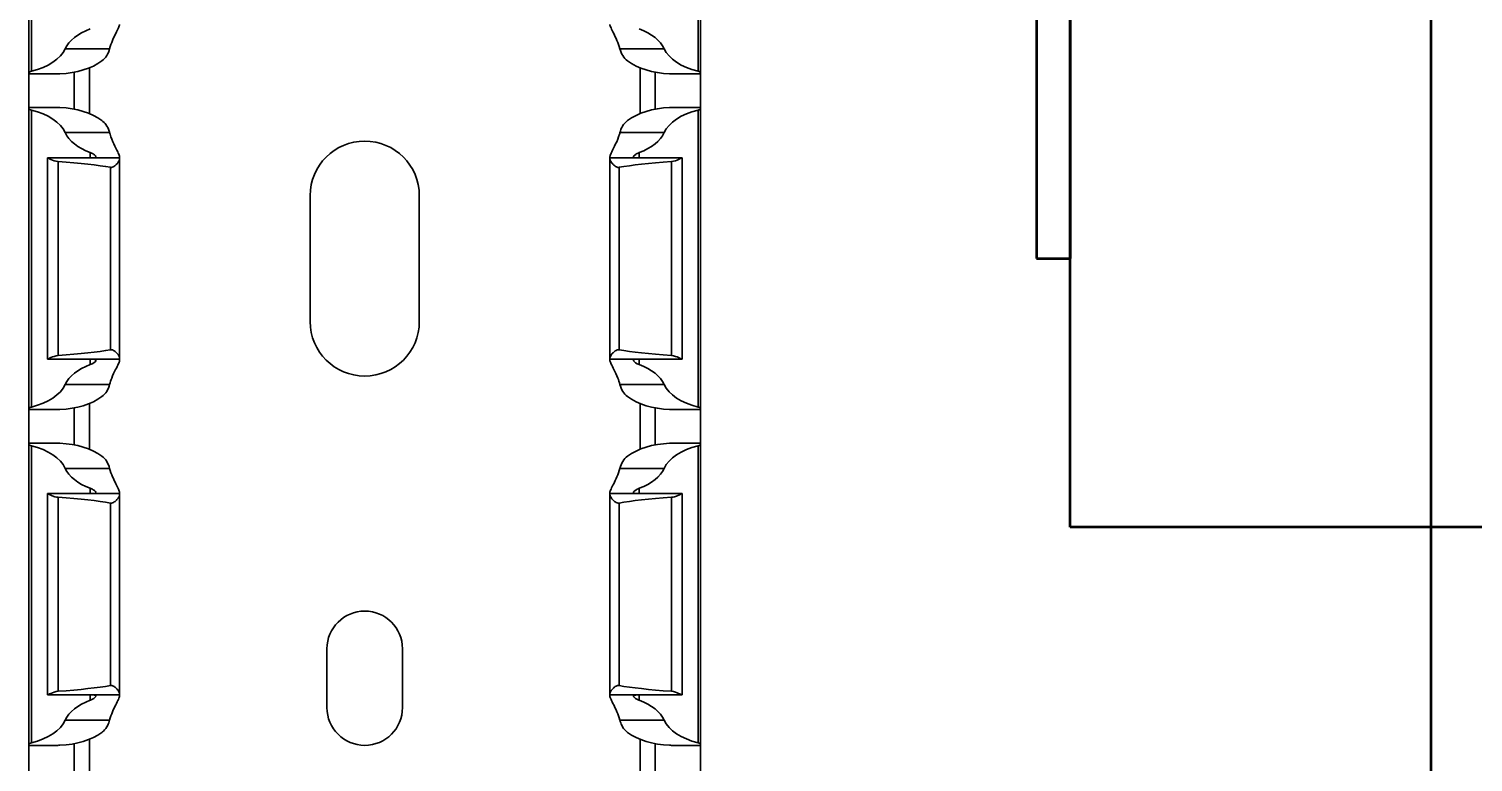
# Model space of a CAD drawing. Header units: millimetres. Extents: x -2573 to 2942, y -1220 to 2800.
# Drawn here: x 1280.5 to 1366.5, y 1510 to 1553.7 of the extents above; entities that cross this region are included whole.
import ezdxf

# ---------------------------------------------------------------- set-up
doc = ezdxf.new("R2010")
doc.units = ezdxf.units.MM

msp = doc.modelspace()

# ---------------------------------------------------------------- linework, layer by layer
at = {"linetype": 'Continuous', "lineweight": 30}
for p, q in [((1280.536, 1568.933), (1280.536, 1551.067)), ((1280.686, 1568.845), (1280.686, 1551.155)), ((1320.386, 1568.845), (1320.386, 1551.155)), ((1320.536, 1568.933), (1320.536, 1551.067)), ((1285.343, 1552.5), (1282.703, 1552.5)), ((1315.729, 1552.5), (1318.369, 1552.5)), ((1280.536, 1551), (1280.536, 1551.067)), ((1280.536, 1551), (1282.267, 1551)), ((1280.536, 1551), (1280.536, 1549)), ((1283.236, 1551.101), (1283.236, 1548.899)), ((1284.136, 1548.638), (1284.136, 1551.362)), ((1316.936, 1548.638), (1316.936, 1551.362)), ((1317.836, 1551.101), (1317.836, 1548.899)), ((1318.805, 1551), (1320.536, 1551)), ((1320.536, 1551), (1320.536, 1551.067)), ((1320.536, 1551), (1320.536, 1549)), ((1282.266, 1549), (1280.536, 1549)), ((1280.536, 1549), (1280.536, 1548.933)), ((1280.536, 1548.933), (1280.536, 1531.067)), ((1320.536, 1549), (1318.806, 1549)), ((1320.536, 1549), (1320.536, 1548.933)), ((1320.536, 1548.933), (1320.536, 1531.067)), ((1280.686, 1548.845), (1280.686, 1531.155)), ((1320.386, 1548.845), (1320.386, 1531.155)), ((1285.343, 1547.5), (1282.703, 1547.5)), ((1315.729, 1547.5), (1318.369, 1547.5)), ((1284.186, 1546.317), (1284.186, 1546)), ((1316.886, 1546.317), (1316.886, 1546)), ((1281.636, 1546), (1281.636, 1534)), ((1281.64, 1546), (1281.636, 1546)), ((1285.936, 1546), (1281.64, 1546)), ((1282.275, 1545.779), (1282.275, 1534.221)), ((1285.936, 1546.057), (1285.936, 1546)), ((1285.936, 1546), (1285.936, 1545.916)), ((1285.936, 1545.916), (1285.936, 1534.084)), ((1315.136, 1546.057), (1315.136, 1546)), ((1315.136, 1546), (1315.136, 1545.916)), ((1315.136, 1546), (1319.433, 1546)), ((1315.136, 1545.916), (1315.136, 1534.084)), ((1318.797, 1545.779), (1318.797, 1534.221)), ((1319.433, 1546), (1319.436, 1546)), ((1319.436, 1534), (1319.436, 1546)), ((1285.393, 1545.436), (1285.393, 1534.564)), ((1315.68, 1545.436), (1315.68, 1534.564)), ((1297.286, 1543.75), (1297.286, 1536.25)), ((1303.786, 1536.25), (1303.786, 1543.75)), ((1281.636, 1534), (1281.64, 1534)), ((1285.936, 1534), (1281.64, 1534)), ((1284.186, 1534), (1284.186, 1533.683)), ((1285.936, 1534.084), (1285.936, 1534)), ((1285.936, 1534), (1285.936, 1533.943)), ((1315.136, 1534.084), (1315.136, 1534)), ((1315.136, 1534), (1319.433, 1534)), ((1315.136, 1534), (1315.136, 1533.943)), ((1316.886, 1534), (1316.886, 1533.683)), ((1319.436, 1534), (1319.433, 1534)), ((1285.343, 1532.5), (1282.703, 1532.5)), ((1315.729, 1532.5), (1318.369, 1532.5)), ((1280.536, 1531), (1280.536, 1531.067)), ((1280.536, 1531), (1282.267, 1531)), ((1280.536, 1531), (1280.536, 1529)), ((1283.236, 1531.101), (1283.236, 1528.899)), ((1284.136, 1528.638), (1284.136, 1531.362)), ((1316.936, 1528.638), (1316.936, 1531.362)), ((1317.836, 1531.101), (1317.836, 1528.899)), ((1318.805, 1531), (1320.536, 1531)), ((1320.536, 1531), (1320.536, 1531.067)), ((1320.536, 1531), (1320.536, 1529)), ((1282.266, 1529), (1280.536, 1529)), ((1280.536, 1529), (1280.536, 1528.933)), ((1280.536, 1528.933), (1280.536, 1511.067)), ((1280.686, 1528.845), (1280.686, 1511.155)), ((1320.536, 1529), (1318.806, 1529)), ((1320.386, 1528.845), (1320.386, 1511.155)), ((1320.536, 1529), (1320.536, 1528.933)), ((1320.536, 1528.933), (1320.536, 1511.067)), ((1285.343, 1527.5), (1282.703, 1527.5)), ((1315.729, 1527.5), (1318.369, 1527.5)), ((1281.636, 1526), (1281.636, 1514)), ((1281.64, 1526), (1281.636, 1526)), ((1285.936, 1526), (1281.64, 1526)), ((1282.275, 1525.779), (1282.275, 1514.221)), ((1284.186, 1526.317), (1284.186, 1526)), ((1285.936, 1526.057), (1285.936, 1526)), ((1285.936, 1526), (1285.936, 1525.916)), ((1285.936, 1525.916), (1285.936, 1514.084)), ((1315.136, 1526.057), (1315.136, 1526)), ((1315.136, 1526), (1315.136, 1525.916)), ((1315.136, 1526), (1319.433, 1526)), ((1315.136, 1525.916), (1315.136, 1514.084)), ((1316.886, 1526.317), (1316.886, 1526)), ((1318.797, 1525.779), (1318.797, 1514.221)), ((1319.433, 1526), (1319.436, 1526)), ((1319.436, 1514), (1319.436, 1526)), ((1285.393, 1525.436), (1285.393, 1514.564)), ((1315.68, 1525.436), (1315.68, 1514.564)), ((1298.286, 1516.75), (1298.286, 1513.25)), ((1302.786, 1513.25), (1302.786, 1516.75)), ((1281.636, 1514), (1281.64, 1514)), ((1285.936, 1514), (1281.64, 1514)), ((1284.186, 1514), (1284.186, 1513.683)), ((1285.936, 1514.084), (1285.936, 1514)), ((1285.936, 1514), (1285.936, 1513.943)), ((1315.136, 1514.084), (1315.136, 1514)), ((1315.136, 1514), (1319.433, 1514)), ((1315.136, 1514), (1315.136, 1513.943)), ((1316.886, 1514), (1316.886, 1513.683)), ((1319.436, 1514), (1319.433, 1514)), ((1285.343, 1512.5), (1282.703, 1512.5)), ((1315.729, 1512.5), (1318.369, 1512.5)), ((1280.536, 1511), (1280.536, 1511.067)), ((1283.236, 1511.101), (1283.236, 1508.899)), ((1284.136, 1508.638), (1284.136, 1511.362)), ((1316.936, 1508.638), (1316.936, 1511.362)), ((1317.836, 1511.101), (1317.836, 1508.899)), ((1320.536, 1511), (1320.536, 1511.067)), ((1280.536, 1511), (1282.267, 1511)), ((1280.536, 1511), (1280.536, 1509)), ((1318.805, 1511), (1320.536, 1511)), ((1320.536, 1511), (1320.536, 1509))]:
    msp.add_line(p, q, dxfattribs=at)
at = {"lineweight": 50}
msp.add_line((1340.536, 1540), (1342.536, 1540), dxfattribs=at)
msp.add_lwpolyline([(1280.536, 1650), (2025.536, 1650), (2025.536, 480), (1280.536, 480)], close=True)
for points in [[(1365.536, 1570), (1340.536, 1570), (1340.536, 1540)], [(1365.536, 1568), (1342.536, 1568), (1342.536, 1540)]]:
    msp.add_lwpolyline(points, dxfattribs=at)
for points in [[(1342.536, 1524), (1342.536, 1568), (1825.536, 1568), (1825.536, 1524)], [(1804.036, 1348), (1364.036, 1348), (1364.036, 1568), (1804.036, 1568)]]:
    msp.add_lwpolyline(points, close=True, dxfattribs=at)
at = {"linetype": 'Continuous', "lineweight": 30}
for centre, radius, start, end in [((1300.536, 1543.75), 3.25, 0, 180), ((1300.536, 1536.25), 3.25, 180, 0), ((1300.536, 1516.75), 2.25, 0, 180), ((1300.536, 1513.25), 2.25, 180, 0)]:
    msp.add_arc(centre, radius, start, end, dxfattribs=at)
for centre, major_axis, ratio, start_param, end_param in [((1286.057, 1552), (-3.464, 0), 0.57735, 5.282988, 6.030505), ((1315.015, 1552), (-3.464, 0), 0.57735, 3.394273, 4.14179), ((1279.349, 1553), (-3.464, 0), 0.57735, 1.96708, 2.888912), ((1321.723, 1553), (-3.464, 0), 0.57735, 0.25268, 1.174513), ((1282.149, 1553), (-3.464, 0), 0.57735, 1.6393, 2.48183), ((1318.923, 1553), (-3.464, 0), 0.57735, 0.659763, 1.502293), ((1282.149, 1547), (-3.464, 0), 0.57735, 3.801355, 4.643885), ((1318.923, 1547), (-3.464, 0), 0.57735, 4.780893, 5.623423), ((1279.349, 1547), (-3.464, 0), 0.57735, 3.394273, 4.316105), ((1321.723, 1547), (-3.464, 0), 0.57735, 5.108673, 6.030505), ((1286.057, 1548), (-3.464, 0), 0.57735, 0.25268, 1.000198), ((1315.015, 1548), (-3.464, 0), 0.57735, 2.141395, 2.888912), ((1275.106, 1545), (-11.43, 0), 0.087489, 3.592619, 4.034359), ((1325.967, 1545), (-11.43, 0), 0.087489, 5.390419, 5.832158), ((1275.106, 1535), (-11.43, 0), 0.087489, 2.248826, 2.690566), ((1325.967, 1535), (-11.43, 0), 0.087489, 0.451027, 0.892766), ((1286.057, 1532), (-3.464, 0), 0.57735, 5.282988, 6.030505), ((1315.015, 1532), (-3.464, 0), 0.57735, 3.394273, 4.14179), ((1279.349, 1533), (-3.464, 0), 0.57735, 1.96708, 2.888912), ((1282.149, 1533), (-3.464, 0), 0.57735, 1.6393, 2.48183), ((1318.923, 1533), (-3.464, 0), 0.57735, 0.659763, 1.502293), ((1321.723, 1533), (-3.464, 0), 0.57735, 0.25268, 1.174513), ((1279.349, 1527), (-3.464, 0), 0.57735, 3.394273, 4.316105), ((1282.149, 1527), (-3.464, 0), 0.57735, 3.801355, 4.643885), ((1318.923, 1527), (-3.464, 0), 0.57735, 4.780893, 5.623423), ((1321.723, 1527), (-3.464, 0), 0.57735, 5.108673, 6.030505), ((1286.057, 1528), (-3.464, 0), 0.57735, 0.25268, 1.000198), ((1315.015, 1528), (-3.464, 0), 0.57735, 2.141395, 2.888912), ((1275.106, 1525), (-11.43, 0), 0.087489, 3.592619, 4.034359), ((1325.967, 1525), (-11.43, 0), 0.087489, 5.390419, 5.832158), ((1275.106, 1515), (-11.43, 0), 0.087489, 2.248826, 2.690566), ((1325.967, 1515), (-11.43, 0), 0.087489, 0.451027, 0.892766), ((1286.057, 1512), (-3.464, 0), 0.57735, 5.282988, 6.030505), ((1315.015, 1512), (-3.464, 0), 0.57735, 3.394273, 4.14179), ((1279.349, 1513), (-3.464, 0), 0.57735, 1.96708, 2.888912), ((1321.723, 1513), (-3.464, 0), 0.57735, 0.25268, 1.174513), ((1282.149, 1513), (-3.464, 0), 0.57735, 1.6393, 2.48183), ((1318.923, 1513), (-3.464, 0), 0.57735, 0.659763, 1.502293)]:
    msp.add_ellipse(centre, major_axis=major_axis, ratio=ratio, start_param=start_param, end_param=end_param, dxfattribs=at)
for points, knots in [([(1285.936, 1553.943), (1285.936, 1553.921), (1285.93, 1553.892), (1285.908, 1553.823), (1285.892, 1553.783), (1285.831, 1553.646), (1285.775, 1553.536), (1285.649, 1553.285), (1285.581, 1553.146), (1285.45, 1552.842), (1285.387, 1552.676), (1285.343, 1552.5)], [0, 0, 0, 0, 0.125, 0.125, 0.25, 0.25, 0.5, 0.5, 0.75, 0.75, 1, 1, 1, 1]), ([(1315.136, 1553.943), (1315.136, 1553.921), (1315.142, 1553.892), (1315.165, 1553.823), (1315.181, 1553.783), (1315.241, 1553.646), (1315.297, 1553.536), (1315.423, 1553.285), (1315.492, 1553.146), (1315.623, 1552.842), (1315.685, 1552.676), (1315.729, 1552.5)], [0, 0, 0, 0, 0.125, 0.125, 0.25, 0.25, 0.5, 0.5, 0.75, 0.75, 1, 1, 1, 1]), ([(1285.343, 1552.5), (1285.306, 1552.352), (1285.25, 1552.212), (1285.098, 1551.966), (1285.001, 1551.86), (1284.886, 1551.774)], [0, 0, 0, 0, 0.5, 0.5, 1, 1, 1, 1]), ([(1315.729, 1552.5), (1315.766, 1552.352), (1315.822, 1552.212), (1315.974, 1551.966), (1316.071, 1551.86), (1316.186, 1551.774)], [0, 0, 0, 0, 0.5, 0.5, 1, 1, 1, 1]), ([(1280.536, 1551.067), (1280.536, 1551.081), (1280.55, 1551.097), (1280.602, 1551.128), (1280.64, 1551.144), (1280.686, 1551.155)], [0, 0, 0, 0, 0.5, 0.5, 1, 1, 1, 1]), ([(1282.386, 1551.005), (1282.374, 1551.004), (1282.334, 1551.003), (1282.289, 1551), (1282.272, 1551), (1282.267, 1551.001)], [0, 0, 0, 0, 0.232475, 0.777062, 1, 1, 1, 1]), ([(1318.686, 1551.005), (1318.698, 1551.004), (1318.738, 1551.003), (1318.784, 1551), (1318.801, 1551), (1318.805, 1551.001)], [0, 0, 0, 0, 0.232475, 0.777062, 1, 1, 1, 1]), ([(1320.536, 1551.067), (1320.536, 1551.081), (1320.522, 1551.097), (1320.47, 1551.128), (1320.433, 1551.144), (1320.386, 1551.155)], [0, 0, 0, 0, 0.5, 0.5, 1, 1, 1, 1]), ([(1280.686, 1548.845), (1280.676, 1548.848), (1280.639, 1548.857), (1280.585, 1548.88), (1280.543, 1548.909), (1280.538, 1548.926), (1280.536, 1548.933)], [0, 0, 0, 0, 0.111557, 0.417137, 0.745128, 1, 1, 1, 1]), ([(1282.266, 1549), (1282.277, 1549), (1282.301, 1548.999), (1282.35, 1548.997), (1282.383, 1548.995), (1282.386, 1548.995)], [0, 0, 0, 0, 0.388498, 0.929496, 1, 1, 1, 1]), ([(1318.806, 1549), (1318.796, 1549), (1318.771, 1548.999), (1318.722, 1548.997), (1318.69, 1548.995), (1318.686, 1548.995)], [0, 0, 0, 0, 0.388498, 0.929496, 1, 1, 1, 1]), ([(1320.386, 1548.845), (1320.396, 1548.848), (1320.434, 1548.857), (1320.488, 1548.88), (1320.529, 1548.909), (1320.534, 1548.926), (1320.536, 1548.933)], [0, 0, 0, 0, 0.111557, 0.417137, 0.745128, 1, 1, 1, 1]), ([(1284.886, 1548.226), (1284.971, 1548.15), (1285.161, 1547.981), (1285.287, 1547.708), (1285.335, 1547.532), (1285.343, 1547.5)], [0, 0, 0, 0, 0.3988963, 0.8904368, 1, 1, 1, 1]), ([(1316.186, 1548.226), (1316.101, 1548.15), (1315.912, 1547.981), (1315.786, 1547.708), (1315.738, 1547.532), (1315.729, 1547.5)], [0, 0, 0, 0, 0.3988963, 0.8904368, 1, 1, 1, 1]), ([(1285.343, 1547.5), (1285.351, 1547.471), (1285.416, 1547.226), (1285.6, 1546.802), (1285.829, 1546.364), (1285.928, 1546.139), (1285.935, 1546.073), (1285.936, 1546.057)], [0, 0, 0, 0, 0.041607, 0.350972, 0.668862, 0.916879, 1, 1, 1, 1]), ([(1315.729, 1547.5), (1315.722, 1547.471), (1315.657, 1547.226), (1315.472, 1546.802), (1315.244, 1546.364), (1315.144, 1546.139), (1315.138, 1546.073), (1315.136, 1546.057)], [0, 0, 0, 0, 0.041607, 0.350972, 0.668862, 0.916879, 1, 1, 1, 1]), ([(1284.351, 1546), (1284.388, 1546.001), (1284.472, 1546.003), (1284.538, 1546.027), (1284.54, 1546.082), (1284.47, 1546.161), (1284.348, 1546.248), (1284.234, 1546.297), (1284.186, 1546.317)], [0, 0, 0, 0, 0.134581, 0.311258, 0.484401, 0.663816, 0.85954, 1, 1, 1, 1]), ([(1316.721, 1546), (1316.685, 1546.001), (1316.601, 1546.003), (1316.535, 1546.027), (1316.533, 1546.082), (1316.603, 1546.161), (1316.725, 1546.248), (1316.839, 1546.297), (1316.886, 1546.317)], [0, 0, 0, 0, 0.134581, 0.311258, 0.484401, 0.663816, 0.85954, 1, 1, 1, 1]), ([(1282.275, 1545.779), (1282.109, 1545.791), (1281.959, 1545.85), (1281.79, 1545.929), (1281.743, 1545.954), (1281.672, 1545.989), (1281.648, 1546), (1281.64, 1546)], [0, 0, 0, 0, 0.5, 0.5, 0.75, 0.75, 1, 1, 1, 1]), ([(1285.936, 1545.916), (1285.932, 1545.892), (1285.922, 1545.834), (1285.837, 1545.706), (1285.723, 1545.577), (1285.607, 1545.485), (1285.515, 1545.44), (1285.442, 1545.429), (1285.405, 1545.434), (1285.393, 1545.436)], [0, 0, 0, 0, 0.163839, 0.401478, 0.643547, 0.778474, 0.884702, 0.962577, 1, 1, 1, 1]), ([(1315.136, 1545.916), (1315.141, 1545.892), (1315.151, 1545.834), (1315.235, 1545.706), (1315.35, 1545.577), (1315.466, 1545.485), (1315.558, 1545.44), (1315.631, 1545.429), (1315.668, 1545.434), (1315.68, 1545.436)], [0, 0, 0, 0, 0.163839, 0.401478, 0.643547, 0.778474, 0.884702, 0.962577, 1, 1, 1, 1]), ([(1318.797, 1545.779), (1318.964, 1545.791), (1319.114, 1545.85), (1319.283, 1545.929), (1319.33, 1545.954), (1319.401, 1545.989), (1319.424, 1546), (1319.433, 1546)], [0, 0, 0, 0, 0.5, 0.5, 0.75, 0.75, 1, 1, 1, 1]), ([(1285.393, 1534.564), (1285.433, 1534.571), (1285.475, 1534.568), (1285.552, 1534.543), (1285.587, 1534.524), (1285.684, 1534.458), (1285.736, 1534.406), (1285.827, 1534.303), (1285.865, 1534.252), (1285.92, 1534.159), (1285.936, 1534.117), (1285.936, 1534.084)], [0, 0, 0, 0, 0.125, 0.125, 0.25, 0.25, 0.5, 0.5, 0.75, 0.75, 1, 1, 1, 1]), ([(1315.68, 1534.564), (1315.64, 1534.571), (1315.598, 1534.568), (1315.52, 1534.543), (1315.485, 1534.524), (1315.389, 1534.458), (1315.337, 1534.406), (1315.245, 1534.303), (1315.208, 1534.252), (1315.153, 1534.159), (1315.136, 1534.117), (1315.136, 1534.084)], [0, 0, 0, 0, 0.125, 0.125, 0.25, 0.25, 0.5, 0.5, 0.75, 0.75, 1, 1, 1, 1]), ([(1281.64, 1534), (1281.648, 1534), (1281.672, 1534.011), (1281.742, 1534.046), (1281.79, 1534.071), (1281.959, 1534.15), (1282.109, 1534.209), (1282.275, 1534.221)], [0, 0, 0, 0, 0.25, 0.25, 0.5, 0.5, 1, 1, 1, 1]), ([(1284.186, 1533.683), (1284.365, 1533.75), (1284.49, 1533.846), (1284.544, 1533.941), (1284.539, 1533.966), (1284.48, 1533.995), (1284.425, 1534), (1284.351, 1534)], [0, 0, 0, 0, 0.5, 0.5, 0.75, 0.75, 1, 1, 1, 1]), ([(1285.936, 1533.943), (1285.936, 1533.933), (1285.932, 1533.882), (1285.869, 1533.721), (1285.696, 1533.377), (1285.484, 1532.96), (1285.382, 1532.628), (1285.343, 1532.5)], [0, 0, 0, 0, 0.051352, 0.271584, 0.516001, 0.812731, 1, 1, 1, 1]), ([(1315.136, 1533.943), (1315.137, 1533.933), (1315.14, 1533.882), (1315.204, 1533.721), (1315.377, 1533.377), (1315.589, 1532.96), (1315.69, 1532.628), (1315.729, 1532.5)], [0, 0, 0, 0, 0.051352, 0.271584, 0.516001, 0.812731, 1, 1, 1, 1]), ([(1316.886, 1533.683), (1316.707, 1533.75), (1316.583, 1533.846), (1316.529, 1533.941), (1316.534, 1533.966), (1316.593, 1533.995), (1316.647, 1534), (1316.721, 1534)], [0, 0, 0, 0, 0.5, 0.5, 0.75, 0.75, 1, 1, 1, 1]), ([(1319.433, 1534), (1319.425, 1534), (1319.401, 1534.011), (1319.33, 1534.046), (1319.282, 1534.071), (1319.114, 1534.15), (1318.964, 1534.209), (1318.797, 1534.221)], [0, 0, 0, 0, 0.25, 0.25, 0.5, 0.5, 1, 1, 1, 1]), ([(1285.343, 1532.5), (1285.306, 1532.352), (1285.25, 1532.212), (1285.098, 1531.966), (1285.001, 1531.86), (1284.886, 1531.774)], [0, 0, 0, 0, 0.5, 0.5, 1, 1, 1, 1]), ([(1315.729, 1532.5), (1315.766, 1532.352), (1315.822, 1532.212), (1315.974, 1531.966), (1316.071, 1531.86), (1316.186, 1531.774)], [0, 0, 0, 0, 0.5, 0.5, 1, 1, 1, 1]), ([(1280.536, 1531.067), (1280.54, 1531.077), (1280.547, 1531.096), (1280.601, 1531.13), (1280.658, 1531.147), (1280.686, 1531.155)], [0, 0, 0, 0, 0.335271, 0.670327, 1, 1, 1, 1]), ([(1282.386, 1531.005), (1282.374, 1531.004), (1282.334, 1531.003), (1282.289, 1531), (1282.272, 1531), (1282.267, 1531.001)], [0, 0, 0, 0, 0.2324762, 0.7770617, 1, 1, 1, 1]), ([(1318.686, 1531.005), (1318.698, 1531.004), (1318.738, 1531.003), (1318.784, 1531), (1318.801, 1531), (1318.805, 1531.001)], [0, 0, 0, 0, 0.2324762, 0.7770617, 1, 1, 1, 1]), ([(1320.536, 1531.067), (1320.533, 1531.077), (1320.525, 1531.096), (1320.472, 1531.13), (1320.415, 1531.147), (1320.386, 1531.155)], [0, 0, 0, 0, 0.335271, 0.670327, 1, 1, 1, 1]), ([(1280.686, 1528.845), (1280.64, 1528.856), (1280.602, 1528.872), (1280.55, 1528.903), (1280.536, 1528.919), (1280.536, 1528.933)], [0, 0, 0, 0, 0.5, 0.5, 1, 1, 1, 1]), ([(1282.266, 1529), (1282.277, 1529), (1282.301, 1528.999), (1282.35, 1528.997), (1282.383, 1528.995), (1282.386, 1528.995)], [0, 0, 0, 0, 0.388499, 0.929496, 1, 1, 1, 1]), ([(1318.806, 1529), (1318.796, 1529), (1318.771, 1528.999), (1318.722, 1528.997), (1318.69, 1528.995), (1318.686, 1528.995)], [0, 0, 0, 0, 0.388499, 0.929496, 1, 1, 1, 1]), ([(1320.386, 1528.845), (1320.432, 1528.856), (1320.47, 1528.872), (1320.522, 1528.903), (1320.536, 1528.919), (1320.536, 1528.933)], [0, 0, 0, 0, 0.5, 0.5, 1, 1, 1, 1]), ([(1284.886, 1528.226), (1285.001, 1528.141), (1285.098, 1528.035), (1285.25, 1527.788), (1285.306, 1527.649), (1285.343, 1527.5)], [0, 0, 0, 0, 0.5, 0.5, 1, 1, 1, 1]), ([(1285.343, 1527.5), (1285.388, 1527.323), (1285.45, 1527.158), (1285.581, 1526.854), (1285.65, 1526.713), (1285.775, 1526.464), (1285.832, 1526.353), (1285.892, 1526.217), (1285.908, 1526.177), (1285.93, 1526.108), (1285.936, 1526.079), (1285.936, 1526.057)], [0, 0, 0, 0, 0.25, 0.25, 0.5, 0.5, 0.75, 0.75, 0.875, 0.875, 1, 1, 1, 1]), ([(1315.729, 1527.5), (1315.685, 1527.323), (1315.623, 1527.158), (1315.492, 1526.854), (1315.422, 1526.713), (1315.298, 1526.464), (1315.241, 1526.353), (1315.181, 1526.217), (1315.165, 1526.177), (1315.142, 1526.108), (1315.136, 1526.079), (1315.136, 1526.057)], [0, 0, 0, 0, 0.25, 0.25, 0.5, 0.5, 0.75, 0.75, 0.875, 0.875, 1, 1, 1, 1]), ([(1316.186, 1528.226), (1316.072, 1528.141), (1315.975, 1528.035), (1315.822, 1527.788), (1315.766, 1527.649), (1315.729, 1527.5)], [0, 0, 0, 0, 0.5, 0.5, 1, 1, 1, 1]), ([(1282.275, 1525.779), (1282.271, 1525.779), (1282.206, 1525.784), (1282.062, 1525.812), (1281.874, 1525.887), (1281.728, 1525.961), (1281.658, 1525.997), (1281.644, 1525.999), (1281.64, 1526)], [0, 0, 0, 0, 0.012018, 0.198653, 0.447303, 0.698712, 0.909615, 1, 1, 1, 1]), ([(1284.351, 1526), (1284.388, 1526.001), (1284.472, 1526.003), (1284.538, 1526.027), (1284.54, 1526.082), (1284.47, 1526.161), (1284.348, 1526.248), (1284.234, 1526.297), (1284.186, 1526.317)], [0, 0, 0, 0, 0.1345814, 0.3112613, 0.4843992, 0.6638152, 0.8595471, 1, 1, 1, 1]), ([(1285.936, 1525.916), (1285.936, 1525.883), (1285.919, 1525.841), (1285.865, 1525.748), (1285.827, 1525.697), (1285.736, 1525.594), (1285.683, 1525.542), (1285.587, 1525.476), (1285.552, 1525.456), (1285.475, 1525.432), (1285.433, 1525.429), (1285.393, 1525.436)], [0, 0, 0, 0, 0.25, 0.25, 0.5, 0.5, 0.75, 0.75, 0.875, 0.875, 1, 1, 1, 1]), ([(1315.136, 1525.916), (1315.136, 1525.883), (1315.153, 1525.841), (1315.208, 1525.748), (1315.246, 1525.697), (1315.336, 1525.594), (1315.39, 1525.542), (1315.486, 1525.476), (1315.52, 1525.456), (1315.598, 1525.432), (1315.64, 1525.429), (1315.68, 1525.436)], [0, 0, 0, 0, 0.25, 0.25, 0.5, 0.5, 0.75, 0.75, 0.875, 0.875, 1, 1, 1, 1]), ([(1316.721, 1526), (1316.685, 1526.001), (1316.601, 1526.003), (1316.535, 1526.027), (1316.533, 1526.082), (1316.603, 1526.161), (1316.725, 1526.248), (1316.839, 1526.297), (1316.886, 1526.317)], [0, 0, 0, 0, 0.1345814, 0.3112613, 0.4843992, 0.6638152, 0.8595471, 1, 1, 1, 1]), ([(1318.797, 1525.779), (1318.801, 1525.779), (1318.867, 1525.784), (1319.01, 1525.812), (1319.199, 1525.887), (1319.345, 1525.961), (1319.415, 1525.997), (1319.429, 1525.999), (1319.433, 1526)], [0, 0, 0, 0, 0.012018, 0.198653, 0.447303, 0.698712, 0.909615, 1, 1, 1, 1]), ([(1285.393, 1514.564), (1285.41, 1514.566), (1285.452, 1514.571), (1285.532, 1514.554), (1285.648, 1514.49), (1285.775, 1514.369), (1285.882, 1514.231), (1285.932, 1514.135), (1285.935, 1514.095), (1285.936, 1514.084)], [0, 0, 0, 0, 0.0525601, 0.1305048, 0.2478603, 0.4694588, 0.712396, 0.9207594, 1, 1, 1, 1]), ([(1315.68, 1514.564), (1315.663, 1514.566), (1315.621, 1514.571), (1315.54, 1514.554), (1315.424, 1514.49), (1315.298, 1514.369), (1315.19, 1514.231), (1315.141, 1514.135), (1315.137, 1514.095), (1315.136, 1514.084)], [0, 0, 0, 0, 0.0525601, 0.1305048, 0.2478603, 0.4694588, 0.712396, 0.9207594, 1, 1, 1, 1]), ([(1281.64, 1514), (1281.648, 1514), (1281.672, 1514.011), (1281.742, 1514.046), (1281.79, 1514.071), (1281.959, 1514.15), (1282.109, 1514.209), (1282.275, 1514.221)], [0, 0, 0, 0, 0.25, 0.25, 0.5, 0.5, 1, 1, 1, 1]), ([(1284.186, 1513.683), (1284.208, 1513.692), (1284.292, 1513.725), (1284.42, 1513.799), (1284.527, 1513.893), (1284.548, 1513.963), (1284.486, 1513.996), (1284.394, 1513.999), (1284.351, 1514)], [0, 0, 0, 0, 0.061395, 0.243196, 0.449456, 0.653587, 0.8381, 1, 1, 1, 1]), ([(1285.936, 1513.943), (1285.936, 1513.921), (1285.93, 1513.892), (1285.908, 1513.823), (1285.892, 1513.783), (1285.831, 1513.646), (1285.775, 1513.536), (1285.649, 1513.285), (1285.581, 1513.146), (1285.45, 1512.842), (1285.387, 1512.676), (1285.343, 1512.5)], [0, 0, 0, 0, 0.125, 0.125, 0.25, 0.25, 0.5, 0.5, 0.75, 0.75, 1, 1, 1, 1]), ([(1315.136, 1513.943), (1315.136, 1513.921), (1315.142, 1513.892), (1315.165, 1513.823), (1315.181, 1513.783), (1315.241, 1513.646), (1315.297, 1513.536), (1315.423, 1513.285), (1315.492, 1513.146), (1315.623, 1512.842), (1315.685, 1512.676), (1315.729, 1512.5)], [0, 0, 0, 0, 0.125, 0.125, 0.25, 0.25, 0.5, 0.5, 0.75, 0.75, 1, 1, 1, 1]), ([(1316.886, 1513.683), (1316.865, 1513.692), (1316.78, 1513.725), (1316.652, 1513.799), (1316.546, 1513.893), (1316.525, 1513.963), (1316.586, 1513.996), (1316.678, 1513.999), (1316.721, 1514)], [0, 0, 0, 0, 0.061395, 0.243196, 0.449456, 0.653587, 0.8381, 1, 1, 1, 1]), ([(1319.433, 1514), (1319.425, 1514), (1319.401, 1514.011), (1319.33, 1514.046), (1319.282, 1514.071), (1319.114, 1514.15), (1318.964, 1514.209), (1318.797, 1514.221)], [0, 0, 0, 0, 0.25, 0.25, 0.5, 0.5, 1, 1, 1, 1]), ([(1285.343, 1512.5), (1285.311, 1512.395), (1285.232, 1512.143), (1285.057, 1511.909), (1284.915, 1511.797), (1284.886, 1511.774)], [0, 0, 0, 0, 0.3619615, 0.872611, 1, 1, 1, 1]), ([(1315.729, 1512.5), (1315.762, 1512.395), (1315.84, 1512.143), (1316.015, 1511.909), (1316.158, 1511.797), (1316.186, 1511.774)], [0, 0, 0, 0, 0.3619615, 0.872611, 1, 1, 1, 1]), ([(1280.536, 1511.067), (1280.536, 1511.081), (1280.55, 1511.097), (1280.602, 1511.128), (1280.64, 1511.144), (1280.686, 1511.155)], [0, 0, 0, 0, 0.5, 0.5, 1, 1, 1, 1]), ([(1320.536, 1511.067), (1320.536, 1511.081), (1320.522, 1511.097), (1320.47, 1511.128), (1320.433, 1511.144), (1320.386, 1511.155)], [0, 0, 0, 0, 0.5, 0.5, 1, 1, 1, 1]), ([(1282.386, 1511.005), (1282.374, 1511.004), (1282.334, 1511.003), (1282.289, 1511), (1282.272, 1511), (1282.267, 1511.001)], [0, 0, 0, 0, 0.232471, 0.777061, 1, 1, 1, 1]), ([(1318.686, 1511.005), (1318.698, 1511.004), (1318.738, 1511.003), (1318.784, 1511), (1318.801, 1511), (1318.805, 1511.001)], [0, 0, 0, 0, 0.232471, 0.777061, 1, 1, 1, 1])]:
    msp.add_open_spline(points, degree=3, knots=knots, dxfattribs=at)

doc.saveas('drawing.dxf')
